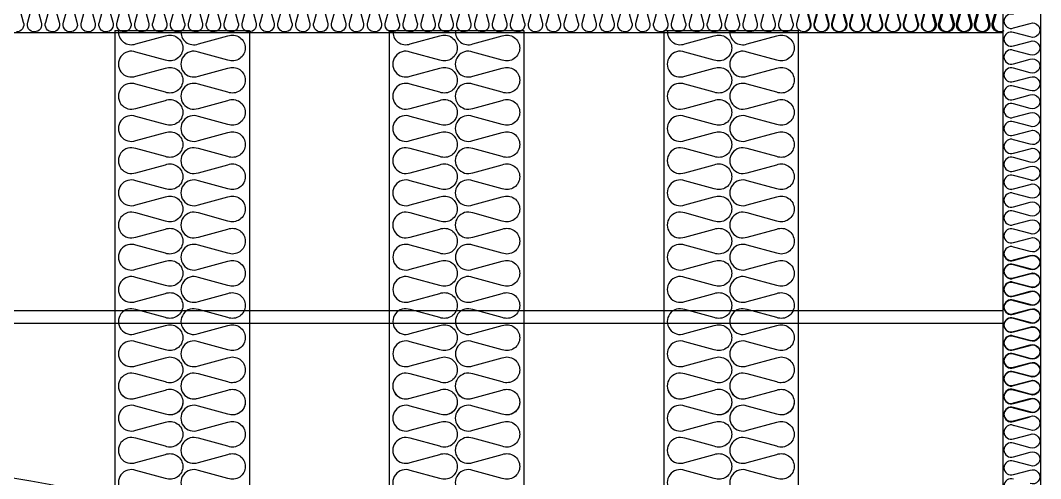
# Model space of a CAD drawing. Header units: millimetres. Extents: x 2911 to 32318, y 2586 to 23381.
# Drawn here: x 8752 to 9889, y 11772 to 12283 of the extents above; entities that cross this region are included whole.
import ezdxf

# ---------------------------------------------------------------- set-up
doc = ezdxf.new("R2010")
doc.units = ezdxf.units.MM
doc.linetypes.add('HIDDEN', pattern=[0.375, 0.25, -0.125])
for name, color, linetype in [('SMS', 220, 'Continuous'), ('냉각탑', 4, 'Continuous'), ('숨은선', 5, 'HIDDEN')]:
    doc.layers.add(name, color=color, linetype=linetype)

# ---------------------------------------------------------------- blocks, each defined once
blk = doc.blocks.new('A$C1FB73ED1')
blk.add_circle((1280, 1280), 1280)
blk = doc.blocks.new('3')
at = {"color": 7}
for p, q in [((9847.4, 12311.1), (9847.4, 9391.1)), ((9889.4, 12311.1), (9889.4, 9311.1)), ((9847.4, 12269.1), (7231.4, 12269.1)), ((8857.2, 12271.8), (8857.2, 9311.1)), ((9007.2, 12271.8), (9007.2, 9311.1)), ((9163.2, 12271.8), (9163.2, 9311.1)), ((9313.2, 12271.8), (9313.2, 9311.1)), ((9469.2, 12271.8), (9469.2, 9311.1)), ((9619.2, 12271.8), (9619.2, 9311.1))]:
    blk.add_line(p, q, dxfattribs=at)
for p, q in [((9889.4, 12311.1), (9889.4, 9311.1)), ((8857.2, 12271.8), (9007.2, 12271.8)), ((9163.2, 12271.8), (9313.2, 12271.8)), ((9469.2, 12271.8), (9619.2, 12271.8)), ((7441.5, 11959.6), (9847.4, 11959.6)), ((7380.6, 11945.5), (9847.4, 11945.5)), ((9889.1, 11945.5), (9889.4, 11945.5))]:
    blk.add_line(p, q)
at = {"ltscale": 500}
blk.add_lwpolyline([(7189.4, 12311.1), (9889.1, 12311.1), (9889.1, 9311.1), (7189.4, 9311.1)], close=True, dxfattribs=at)
at = {"layer": 'SMS', "color": 5}
for points in [[(9089.3, 12299.4), (9094.2, 12281.1, -0.524856), (9086.8, 12270.3, -0.524856), (9079.3, 12281.1), (9084.3, 12299.4, 1.449198)], [(9069.3, 12299.4), (9074.3, 12281.1, -0.524856), (9066.8, 12270.3, -0.524856), (9059.4, 12281.1), (9064.3, 12299.4, 1.449198)], [(9049.4, 12299.4), (9054.3, 12281.1, -0.524856), (9046.9, 12270.3, -0.524856), (9039.4, 12281.1), (9044.4, 12299.4, 1.449198)], [(9029.4, 12299.4), (9034.4, 12281.1, -0.524856), (9026.9, 12270.3, -0.524856), (9019.5, 12281.1), (9024.4, 12299.4, 1.449198)], [(9009.5, 12299.4), (9014.4, 12281.1, -0.524856), (9007, 12270.3, -0.524856), (8999.5, 12281.1), (9004.5, 12299.4, 1.449198)], [(8989.5, 12299.4), (8994.5, 12281.1, -0.524856), (8987, 12270.3, -0.524856), (8979.6, 12281.1), (8984.5, 12299.4, 1.449198)], [(8969.6, 12299.4), (8974.5, 12281.1, -0.524856), (8967.1, 12270.3, -0.524856), (8959.6, 12281.1), (8964.6, 12299.4, 1.449198)], [(8949.6, 12299.4), (8954.6, 12281.1, -0.524856), (8947.1, 12270.3, -0.524856), (8939.7, 12281.1), (8944.6, 12299.4, 1.449198)], [(8929.7, 12299.4), (8934.6, 12281.1, -0.524856), (8927.2, 12270.3, -0.524856), (8919.7, 12281.1), (8924.7, 12299.4, 1.449198)], [(8909.7, 12299.4), (8914.7, 12281.1, -0.524856), (8907.2, 12270.3, -0.524856), (8899.8, 12281.1), (8904.7, 12299.4, 1.449198)], [(8889.8, 12299.4), (8894.7, 12281.1, -0.524856), (8887.3, 12270.3, -0.524856), (8879.8, 12281.1), (8884.8, 12299.4, 1.449198)], [(8869.8, 12299.4), (8874.8, 12281.1, -0.524856), (8867.3, 12270.3, -0.524856), (8859.9, 12281.1), (8864.8, 12299.4, 1.449198)], [(8849.9, 12299.4), (8854.8, 12281.1, -0.524856), (8847.4, 12270.3, -0.524856), (8839.9, 12281.1), (8844.9, 12299.4, 1.449198)], [(8829.9, 12299.4), (8834.9, 12281.1, -0.524856), (8827.4, 12270.3, -0.524856), (8820, 12281.1), (8824.9, 12299.4, 1.449198)], [(8810, 12299.4), (8814.9, 12281.1, -0.524856), (8807.5, 12270.3, -0.524856), (8800, 12281.1), (8805, 12299.4, 1.449198)], [(8790, 12299.4), (8795, 12281.1, -0.524856), (8787.5, 12270.3, -0.524856), (8780.1, 12281.1), (8785, 12299.4, 1.449198)], [(8770.1, 12299.4), (8775, 12281.1, -0.524856), (8767.6, 12270.3, -0.524856), (8760.1, 12281.1), (8765.1, 12299.4, 1.449198)], [(8750.1, 12299.4), (8755.1, 12281.1, -0.524856), (8747.6, 12270.3, -0.524856)], [(9667.8, 12299.4), (9672.8, 12281.1, -0.524856), (9665.3, 12270.3, -0.524856), (9657.9, 12281.1), (9662.8, 12299.4, 1.449198)], [(9647.9, 12299.4), (9652.8, 12281.1, -0.524856), (9645.4, 12270.3, -0.524856), (9637.9, 12281.1), (9642.9, 12299.4, 1.449198)], [(9627.9, 12299.4), (9632.9, 12281.1, -0.524856), (9625.4, 12270.3, -0.524856), (9618, 12281.1), (9622.9, 12299.4, 1.449198)], [(9608, 12299.4), (9612.9, 12281.1, -0.524856), (9605.5, 12270.3, -0.524856), (9598, 12281.1), (9603, 12299.4, 1.449198)], [(9588, 12299.4), (9593, 12281.1, -0.524856), (9585.5, 12270.3, -0.524856), (9578.1, 12281.1), (9583, 12299.4, 1.449198)], [(9568.1, 12299.4), (9573, 12281.1, -0.524856), (9565.6, 12270.3, -0.524856), (9558.1, 12281.1), (9563.1, 12299.4, 1.449198)], [(9548.1, 12299.4), (9553.1, 12281.1, -0.524856), (9545.6, 12270.3, -0.524856), (9538.2, 12281.1), (9543.1, 12299.4, 1.449198)], [(9528.2, 12299.4), (9533.1, 12281.1, -0.524856), (9525.7, 12270.3, -0.524856), (9518.2, 12281.1), (9523.2, 12299.4, 1.449198)], [(9508.2, 12299.4), (9513.2, 12281.1, -0.524856), (9505.7, 12270.3, -0.524856), (9498.3, 12281.1), (9503.2, 12299.4, 1.449198)], [(9488.3, 12299.4), (9493.2, 12281.1, -0.524856), (9485.8, 12270.3, -0.524856), (9478.3, 12281.1), (9483.3, 12299.4, 1.449198)], [(9468.3, 12299.4), (9473.3, 12281.1, -0.524856), (9465.8, 12270.3, -0.524856), (9458.4, 12281.1), (9463.3, 12299.4, 1.449198)], [(9448.4, 12299.4), (9453.3, 12281.1, -0.524856), (9445.9, 12270.3, -0.524856), (9438.4, 12281.1), (9443.4, 12299.4, 1.449198)], [(9428.4, 12299.4), (9433.4, 12281.1, -0.524856), (9425.9, 12270.3, -0.524856), (9418.5, 12281.1), (9423.4, 12299.4, 1.449198)], [(9408.5, 12299.4), (9413.4, 12281.1, -0.524856), (9406, 12270.3, -0.524856), (9398.5, 12281.1), (9403.5, 12299.4, 1.449198)], [(9388.5, 12299.4), (9393.5, 12281.1, -0.524856), (9386, 12270.3, -0.524856), (9378.6, 12281.1), (9383.5, 12299.4, 1.449198)], [(9368.6, 12299.4), (9373.5, 12281.1, -0.524856), (9366.1, 12270.3, -0.524856), (9358.6, 12281.1), (9363.6, 12299.4, 1.449198)], [(9348.6, 12299.4), (9353.6, 12281.1, -0.524856), (9346.1, 12270.3, -0.524856), (9338.7, 12281.1), (9343.6, 12299.4, 1.449198)], [(9328.7, 12299.4), (9333.6, 12281.1, -0.524856), (9326.2, 12270.3, -0.524856), (9318.7, 12281.1), (9323.7, 12299.4, 1.449198)], [(9308.7, 12299.4), (9313.7, 12281.1, -0.524856), (9306.2, 12270.3, -0.524856), (9298.8, 12281.1), (9303.7, 12299.4, 1.449198)], [(9288.8, 12299.4), (9293.7, 12281.1, -0.524856), (9286.3, 12270.3, -0.524856), (9278.8, 12281.1), (9283.8, 12299.4, 1.449198)], [(9268.8, 12299.4), (9273.8, 12281.1, -0.524856), (9266.3, 12270.3, -0.524856), (9258.9, 12281.1), (9263.8, 12299.4, 1.449198)], [(9248.9, 12299.4), (9253.8, 12281.1, -0.524856), (9246.4, 12270.3, -0.524856), (9238.9, 12281.1), (9243.9, 12299.4, 1.449198)], [(9228.9, 12299.4), (9233.9, 12281.1, -0.524856), (9226.4, 12270.3, -0.524856), (9219, 12281.1), (9223.9, 12299.4, 1.449198)], [(9209, 12299.4), (9213.9, 12281.1, -0.524856), (9206.5, 12270.3, -0.524856), (9199, 12281.1), (9204, 12299.4, 1.449198)], [(9189, 12299.4), (9194, 12281.1, -0.524856), (9186.5, 12270.3, -0.524856), (9179.1, 12281.1), (9184, 12299.4, 1.449198)], [(9169.1, 12299.4), (9174, 12281.1, -0.524856), (9166.6, 12270.3, -0.524856), (9159.1, 12281.1), (9164.1, 12299.4, 1.449198)], [(9149.1, 12299.4), (9154.1, 12281.1, -0.524856), (9146.6, 12270.3, -0.524856), (9139.2, 12281.1), (9144.1, 12299.4, 1.449198)], [(9129.2, 12299.4), (9134.1, 12281.1, -0.524856), (9126.7, 12270.3, -0.524856), (9119.2, 12281.1), (9124.2, 12299.4, 1.449198)], [(9109.2, 12299.4), (9114.2, 12281.1, -0.524856), (9106.7, 12270.3, -0.524856), (9099.3, 12281.1), (9104.2, 12299.4, 1.449198)], [(9089.3, 12299.4), (9094.2, 12281.1, -0.524856), (9086.8, 12270.3, -0.417249), (9078.8, 12278.3)], [(9848.5, 12271.6, -0.144343), (9844.1, 12270.3, -0.524856), (9836.7, 12281.1), (9841.6, 12299.4, 1.449198)], [(9826.7, 12299.4), (9831.6, 12281.1, -0.524856), (9824.2, 12270.3, -0.524856), (9816.7, 12281.1), (9821.7, 12299.4, 1.449198)], [(9806.7, 12299.4), (9811.7, 12281.1, -0.524856), (9804.2, 12270.3, -0.524856), (9796.8, 12281.1), (9801.7, 12299.4, 1.449198)], [(9786.8, 12299.4), (9791.7, 12281.1, -0.524856), (9784.3, 12270.3, -0.524856), (9776.8, 12281.1), (9781.8, 12299.4, 1.449198)], [(9766.8, 12299.4), (9771.8, 12281.1, -0.524856), (9764.3, 12270.3, -0.524856), (9756.9, 12281.1), (9761.8, 12299.4, 1.449198)], [(9746.9, 12299.4), (9751.8, 12281.1, -0.524856), (9744.4, 12270.3, -0.524856), (9736.9, 12281.1), (9741.9, 12299.4, 1.449198)], [(9726.9, 12299.4), (9731.9, 12281.1, -0.524856), (9724.4, 12270.3, -0.524856), (9717, 12281.1), (9721.9, 12299.4, 1.449198)], [(9707, 12299.4), (9711.9, 12281.1, -0.524856), (9704.5, 12270.3, -0.524856), (9697, 12281.1), (9702, 12299.4, 1.449198)], [(9687, 12299.4), (9692, 12281.1, -0.524856), (9684.5, 12270.3, -0.524856), (9677.1, 12281.1), (9682, 12299.4, 1.449198)], [(9667.1, 12299.4), (9672, 12281.1, -0.524856), (9664.6, 12270.3, -0.524856), (9657.1, 12281.1), (9662.1, 12299.4, 1.449198)], [(9647.1, 12299.4), (9652.1, 12281.1, -0.524856), (9644.6, 12270.3, -0.524856), (9637.2, 12281.1), (9642.1, 12299.4, 1.449198)], [(9627.2, 12299.4), (9632.1, 12281.1, -0.509959), (9625.1, 12270.3, -0.509959)], [(9847.4, 12270.7, -0.079278), (9844.9, 12270.3, -0.524856), (9837.4, 12281.1), (9842.4, 12299.4, 1.449198)], [(9827.4, 12299.4), (9832.4, 12281.1, -0.524856), (9824.9, 12270.3, -0.524856), (9817.5, 12281.1), (9822.4, 12299.4, 1.449198)], [(9807.5, 12299.4), (9812.4, 12281.1, -0.524856), (9805, 12270.3, -0.524856), (9797.5, 12281.1), (9802.5, 12299.4, 1.449198)], [(9787.5, 12299.4), (9792.5, 12281.1, -0.524856), (9785, 12270.3, -0.524856), (9777.6, 12281.1), (9782.5, 12299.4, 1.449198)], [(9767.6, 12299.4), (9772.5, 12281.1, -0.524856), (9765.1, 12270.3, -0.524856), (9757.6, 12281.1), (9762.6, 12299.4, 1.449198)], [(9747.6, 12299.4), (9752.6, 12281.1, -0.524856), (9745.1, 12270.3, -0.524856), (9737.7, 12281.1), (9742.6, 12299.4, 1.449198)], [(9727.7, 12299.4), (9732.6, 12281.1, -0.524856), (9725.2, 12270.3, -0.524856), (9717.7, 12281.1), (9722.7, 12299.4, 1.449198)], [(9707.7, 12299.4), (9712.7, 12281.1, -0.524856), (9705.2, 12270.3, -0.524856), (9697.8, 12281.1), (9702.7, 12299.4, 1.449198)], [(9687.8, 12299.4), (9692.7, 12281.1, -0.524856), (9685.3, 12270.3, -0.524856), (9677.8, 12281.1), (9682.8, 12299.4, 1.449198)], [(9667.8, 12299.4), (9672.8, 12281.1, -0.524856), (9665.3, 12270.3, -0.417249), (9657.3, 12278.3)], [(9847.4, 12271.3, -0.131401), (9843.4, 12270.3, -0.524856), (9835.9, 12281.1), (9840.9, 12299.4, 1.449198), (9825.9, 12299.4), (9830.9, 12281.1, -0.524856), (9823.4, 12270.3, -0.524856), (9816, 12281.1), (9820.9, 12299.4, 1.449198), (9806, 12299.4), (9810.9, 12281.1, -0.524856), (9803.5, 12270.3, -0.524856), (9796, 12281.1), (9801, 12299.4, 1.449198), (9786, 12299.4), (9791, 12281.1, -0.524856), (9783.5, 12270.3, -0.524856), (9776.1, 12281.1), (9781, 12299.4, 1.449198), (9766.1, 12299.4), (9771, 12281.1, -0.524856), (9763.6, 12270.3, -0.000049), (9764.2, 12270.3, -0.000049)], [(9859.3, 12289.6, 0.524856), (9848.5, 12282.2, 0.524856), (9859.3, 12274.7), (9877.6, 12279.7, -1.449198), (9877.6, 12264.7), (9859.3, 12269.7, 0.524856), (9848.5, 12262.2, 0.524856), (9859.3, 12254.8), (9877.6, 12259.7, -1.449198), (9877.6, 12244.8), (9859.3, 12249.7, 0.524856), (9848.5, 12242.3, 0.524856), (9859.3, 12234.8), (9877.6, 12239.8, -1.449198), (9877.6, 12224.8), (9859.3, 12229.8, 0.524856), (9848.5, 12222.3, 0.524856), (9859.3, 12214.9), (9877.6, 12219.8, -1.449198), (9877.6, 12204.9), (9859.3, 12209.8, 0.524856), (9848.5, 12202.4, 0.524856), (9859.3, 12194.9), (9877.6, 12199.9, -1.449198), (9877.6, 12184.9), (9859.3, 12189.9, 0.524856), (9848.5, 12182.4, 0.524856), (9859.3, 12175), (9877.6, 12179.9, -1.449198), (9877.6, 12165), (9859.3, 12169.9, 0.524856), (9848.5, 12162.5, 0.524856), (9859.3, 12155), (9877.6, 12160, -1.449198), (9877.6, 12145), (9859.3, 12150, 0.524856), (9848.5, 12142.5, 0.524856), (9859.3, 12135.1), (9877.6, 12140, -1.449198), (9877.6, 12125.1), (9859.3, 12130, 0.524856), (9848.5, 12122.6, 0.524856), (9859.3, 12115.1), (9877.6, 12120.1, -1.449198), (9877.6, 12105.1), (9859.3, 12110.1, 0.524856), (9848.5, 12102.6, 0.417249), (9856.6, 12094.6)], [(9847.4, 12271, -0.10467), (9844.1, 12270.3, -0.417249), (9836.1, 12278.3)], [(8861.3, 12271.8, 0.560142), (8880.6, 12256.9), (8913.5, 12265.8, -0.524856), (8933, 12252.3, -0.524856), (8913.5, 12238.9), (8880.6, 12247.8, 1.449198), (8880.6, 12220.9), (8913.5, 12229.8, -0.524856), (8933, 12216.4, -0.524856), (8913.5, 12203), (8880.6, 12211.9, 1.449198), (8880.6, 12185), (8913.5, 12193.9, -0.524856), (8933, 12180.5, -0.524856), (8913.5, 12167.1), (8880.6, 12176, 1.449198), (8880.6, 12149.1), (8913.5, 12158, -0.524856), (8933, 12144.6, -0.524856), (8913.5, 12131.2), (8880.6, 12140.1, 1.449198), (8880.6, 12113.2), (8913.5, 12122.1, -0.524856), (8933, 12108.7, -0.524856), (8913.5, 12095.3), (8880.6, 12104.2, 1.449198), (8880.6, 12077.3), (8913.5, 12086.2, -0.524856), (8933, 12072.8, -0.524856), (8913.5, 12059.3), (8880.6, 12068.3, 1.449198), (8880.6, 12041.4), (8913.5, 12050.3, -0.524856), (8933, 12036.9, -0.524856), (8913.5, 12023.4), (8880.6, 12032.3, 1.449198), (8880.6, 12005.5), (8913.5, 12014.4, -0.524856), (8933, 12001, -0.524856), (8913.5, 11987.5), (8880.6, 11996.4, 1.449198), (8880.6, 11969.6), (8913.5, 11978.5, -0.524856), (8933, 11965, -0.524856), (8913.5, 11951.6), (8880.6, 11960.5, 1.449198), (8880.6, 11933.7), (8913.5, 11942.6, -0.524856), (8933, 11929.1, -0.524856), (8913.5, 11915.7), (8880.6, 11924.6, 1.449198), (8880.6, 11897.8), (8913.5, 11906.7, -0.524856), (8933, 11893.2, -0.524856), (8913.5, 11879.8), (8880.6, 11888.7, 1.449198), (8880.6, 11861.8), (8913.5, 11870.7, -0.524856), (8933, 11857.3, -0.417249), (8918.5, 11843)], [(8930.9, 12271.8, 0.560142), (8950.3, 12256.9), (8983.2, 12265.8, -0.524856), (9002.6, 12252.3, -0.524856), (8983.2, 12238.9), (8950.3, 12247.8, 1.449198), (8950.3, 12220.9), (8983.2, 12229.8, -0.524856), (9002.6, 12216.4, -0.524856), (8983.2, 12203), (8950.3, 12211.9, 1.449198), (8950.3, 12185), (8983.2, 12193.9, -0.524856), (9002.6, 12180.5, -0.524856), (8983.2, 12167.1), (8950.3, 12176, 1.449198), (8950.3, 12149.1), (8983.2, 12158, -0.524856), (9002.6, 12144.6, -0.524856), (8983.2, 12131.2), (8950.3, 12140.1, 1.449198), (8950.3, 12113.2), (8983.2, 12122.1, -0.524856), (9002.6, 12108.7, -0.524856), (8983.2, 12095.3), (8950.3, 12104.2, 1.449198), (8950.3, 12077.3), (8983.2, 12086.2, -0.524856), (9002.6, 12072.8, -0.524856), (8983.2, 12059.3), (8950.3, 12068.3, 1.449198), (8950.3, 12041.4), (8983.2, 12050.3, -0.524856), (9002.6, 12036.9, -0.524856), (8983.2, 12023.4), (8950.3, 12032.3, 1.449198), (8950.3, 12005.5), (8983.2, 12014.4, -0.524856), (9002.6, 12001, -0.524856), (8983.2, 11987.5), (8950.3, 11996.4, 1.449198), (8950.3, 11969.6), (8983.2, 11978.5, -0.524856), (9002.6, 11965, -0.524856), (8983.2, 11951.6), (8950.3, 11960.5, 1.449198), (8950.3, 11933.7), (8983.2, 11942.6, -0.524856), (9002.6, 11929.1, -0.524856), (8983.2, 11915.7), (8950.3, 11924.6, 1.449198), (8950.3, 11897.8), (8983.2, 11906.7, -0.524856), (9002.6, 11893.2, -0.524856), (8983.2, 11879.8), (8950.3, 11888.7, 1.449198), (8950.3, 11861.8), (8983.2, 11870.7, -0.524856), (9002.6, 11857.3, -0.417249), (8988.1, 11843)], [(9167.3, 12271.8, 0.560142), (9186.6, 12256.9), (9219.5, 12265.8, -0.524856), (9239, 12252.3, -0.524856), (9219.5, 12238.9), (9186.6, 12247.8, 1.449198), (9186.6, 12220.9), (9219.5, 12229.8, -0.524856), (9239, 12216.4, -0.524856), (9219.5, 12203), (9186.6, 12211.9, 1.449198), (9186.6, 12185), (9219.5, 12193.9, -0.524856), (9239, 12180.5, -0.524856), (9219.5, 12167.1), (9186.6, 12176, 1.449198), (9186.6, 12149.1), (9219.5, 12158, -0.524856), (9239, 12144.6, -0.524856), (9219.5, 12131.2), (9186.6, 12140.1, 1.449198), (9186.6, 12113.2), (9219.5, 12122.1, -0.524856), (9239, 12108.7, -0.524856), (9219.5, 12095.3), (9186.6, 12104.2, 1.449198), (9186.6, 12077.3), (9219.5, 12086.2, -0.524856), (9239, 12072.8, -0.524856), (9219.5, 12059.3), (9186.6, 12068.3, 1.449198), (9186.6, 12041.4), (9219.5, 12050.3, -0.524856), (9239, 12036.9, -0.524856), (9219.5, 12023.4), (9186.6, 12032.3, 1.449198), (9186.6, 12005.5), (9219.5, 12014.4, -0.524856), (9239, 12001, -0.524856), (9219.5, 11987.5), (9186.6, 11996.4, 1.449198), (9186.6, 11969.6), (9219.5, 11978.5, -0.524856), (9239, 11965, -0.524856), (9219.5, 11951.6), (9186.6, 11960.5, 1.449198), (9186.6, 11933.7), (9219.5, 11942.6, -0.524856), (9239, 11929.1, -0.524856), (9219.5, 11915.7), (9186.6, 11924.6, 1.449198), (9186.6, 11897.8), (9219.5, 11906.7, -0.524856), (9239, 11893.2, -0.524856), (9219.5, 11879.8), (9186.6, 11888.7, 1.449198), (9186.6, 11861.8), (9219.5, 11870.7, -0.524856), (9239, 11857.3, -0.417249), (9224.5, 11843)], [(9236.9, 12271.8, 0.560142), (9256.3, 12256.9), (9289.2, 12265.8, -0.524856), (9308.6, 12252.3, -0.524856), (9289.2, 12238.9), (9256.3, 12247.8, 1.449198), (9256.3, 12220.9), (9289.2, 12229.8, -0.524856), (9308.6, 12216.4, -0.524856), (9289.2, 12203), (9256.3, 12211.9, 1.449198), (9256.3, 12185), (9289.2, 12193.9, -0.524856), (9308.6, 12180.5, -0.524856), (9289.2, 12167.1), (9256.3, 12176, 1.449198), (9256.3, 12149.1), (9289.2, 12158, -0.524856), (9308.6, 12144.6, -0.524856), (9289.2, 12131.2), (9256.3, 12140.1, 1.449198), (9256.3, 12113.2), (9289.2, 12122.1, -0.524856), (9308.6, 12108.7, -0.524856), (9289.2, 12095.3), (9256.3, 12104.2, 1.449198), (9256.3, 12077.3), (9289.2, 12086.2, -0.524856), (9308.6, 12072.8, -0.524856), (9289.2, 12059.3), (9256.3, 12068.3, 1.449198), (9256.3, 12041.4), (9289.2, 12050.3, -0.524856), (9308.6, 12036.9, -0.524856), (9289.2, 12023.4), (9256.3, 12032.3, 1.449198), (9256.3, 12005.5), (9289.2, 12014.4, -0.524856), (9308.6, 12001, -0.524856), (9289.2, 11987.5), (9256.3, 11996.4, 1.449198), (9256.3, 11969.6), (9289.2, 11978.5, -0.524856), (9308.6, 11965, -0.524856), (9289.2, 11951.6), (9256.3, 11960.5, 1.449198), (9256.3, 11933.7), (9289.2, 11942.6, -0.524856), (9308.6, 11929.1, -0.524856), (9289.2, 11915.7), (9256.3, 11924.6, 1.449198), (9256.3, 11897.8), (9289.2, 11906.7, -0.524856), (9308.6, 11893.2, -0.524856), (9289.2, 11879.8), (9256.3, 11888.7, 1.449198), (9256.3, 11861.8), (9289.2, 11870.7, -0.524856), (9308.6, 11857.3, -0.417249), (9294.1, 11843)], [(9473.3, 12271.8, 0.560142), (9492.6, 12256.9), (9525.5, 12265.8, -0.524856), (9545, 12252.3, -0.524856), (9525.5, 12238.9), (9492.6, 12247.8, 1.449198), (9492.6, 12220.9), (9525.5, 12229.8, -0.524856), (9545, 12216.4, -0.524856), (9525.5, 12203), (9492.6, 12211.9, 1.449198), (9492.6, 12185), (9525.5, 12193.9, -0.524856), (9545, 12180.5, -0.524856), (9525.5, 12167.1), (9492.6, 12176, 1.449198), (9492.6, 12149.1), (9525.5, 12158, -0.524856), (9545, 12144.6, -0.524856), (9525.5, 12131.2), (9492.6, 12140.1, 1.449198), (9492.6, 12113.2), (9525.5, 12122.1, -0.524856), (9545, 12108.7, -0.524856), (9525.5, 12095.3), (9492.6, 12104.2, 1.449198), (9492.6, 12077.3), (9525.5, 12086.2, -0.524856), (9545, 12072.8, -0.524856), (9525.5, 12059.3), (9492.6, 12068.3, 1.449198), (9492.6, 12041.4), (9525.5, 12050.3, -0.524856), (9545, 12036.9, -0.524856), (9525.5, 12023.4), (9492.6, 12032.3, 1.449198), (9492.6, 12005.5), (9525.5, 12014.4, -0.524856), (9545, 12001, -0.524856), (9525.5, 11987.5), (9492.6, 11996.4, 1.449198), (9492.6, 11969.6), (9525.5, 11978.5, -0.524856), (9545, 11965, -0.524856), (9525.5, 11951.6), (9492.6, 11960.5, 1.449198), (9492.6, 11933.7), (9525.5, 11942.6, -0.524856), (9545, 11929.1, -0.524856), (9525.5, 11915.7), (9492.6, 11924.6, 1.449198), (9492.6, 11897.8), (9525.5, 11906.7, -0.524856), (9545, 11893.2, -0.524856), (9525.5, 11879.8), (9492.6, 11888.7, 1.449198), (9492.6, 11861.8), (9525.5, 11870.7, -0.524856), (9545, 11857.3, -0.417249), (9530.5, 11843)], [(9542.9, 12271.8, 0.560142), (9562.3, 12256.9), (9595.2, 12265.8, -0.524856), (9614.6, 12252.3, -0.524856), (9595.2, 12238.9), (9562.3, 12247.8, 1.449198), (9562.3, 12220.9), (9595.2, 12229.8, -0.524856), (9614.6, 12216.4, -0.524856), (9595.2, 12203), (9562.3, 12211.9, 1.449198), (9562.3, 12185), (9595.2, 12193.9, -0.524856), (9614.6, 12180.5, -0.524856), (9595.2, 12167.1), (9562.3, 12176, 1.449198), (9562.3, 12149.1), (9595.2, 12158, -0.524856), (9614.6, 12144.6, -0.524856), (9595.2, 12131.2), (9562.3, 12140.1, 1.449198), (9562.3, 12113.2), (9595.2, 12122.1, -0.524856), (9614.6, 12108.7, -0.524856), (9595.2, 12095.3), (9562.3, 12104.2, 1.449198), (9562.3, 12077.3), (9595.2, 12086.2, -0.524856), (9614.6, 12072.8, -0.524856), (9595.2, 12059.3), (9562.3, 12068.3, 1.449198), (9562.3, 12041.4), (9595.2, 12050.3, -0.524856), (9614.6, 12036.9, -0.524856), (9595.2, 12023.4), (9562.3, 12032.3, 1.449198), (9562.3, 12005.5), (9595.2, 12014.4, -0.524856), (9614.6, 12001, -0.524856), (9595.2, 11987.5), (9562.3, 11996.4, 1.449198), (9562.3, 11969.6), (9595.2, 11978.5, -0.524856), (9614.6, 11965, -0.524856), (9595.2, 11951.6), (9562.3, 11960.5, 1.449198), (9562.3, 11933.7), (9595.2, 11942.6, -0.524856), (9614.6, 11929.1, -0.524856), (9595.2, 11915.7), (9562.3, 11924.6, 1.449198), (9562.3, 11897.8), (9595.2, 11906.7, -0.524856), (9614.6, 11893.2, -0.524856), (9595.2, 11879.8), (9562.3, 11888.7, 1.449198), (9562.3, 11861.8), (9595.2, 11870.7, -0.524856), (9614.6, 11857.3, -0.417249), (9600.1, 11843)], [(9624.7, 12270.3, -0.000017), (9624.9, 12270.3)], [(9888.3, 12111.1, -0.468181), (9877.6, 12105.1), (9859.3, 12110.1, 0.524856), (9848.5, 12102.6, 0.524856), (9859.3, 12095.2), (9877.6, 12100.1, -1.449198), (9877.6, 12085.2), (9859.3, 12090.1, 0.524856), (9848.5, 12082.7, 0.524856), (9859.3, 12075.2), (9877.6, 12080.2, -1.449198), (9877.6, 12065.2), (9859.3, 12070.2, 0.524856), (9848.5, 12062.7, 0.524856), (9859.3, 12055.3), (9877.6, 12060.2, -1.449198), (9877.6, 12045.3), (9859.3, 12050.2, 0.524856), (9848.5, 12042.8, 0.524856), (9859.3, 12035.3), (9877.6, 12040.3, -1.449198), (9877.6, 12025.3), (9859.3, 12030.3, 0.524856), (9848.5, 12022.8, 0.524856), (9859.3, 12015.4), (9877.6, 12020.3, -1.449198), (9877.6, 12005.4), (9859.3, 12010.3, 0.524856), (9848.5, 12002.9, 0.524856), (9859.3, 11995.4), (9877.6, 12000.4, -1.449198), (9877.6, 11985.4), (9859.3, 11990.4, 0.524856), (9848.5, 11982.9, 0.524856), (9859.3, 11975.5), (9877.6, 11980.4, -1.449198), (9877.6, 11965.5), (9859.3, 11970.4, 0.524856), (9848.5, 11963, 0.524856), (9859.3, 11955.5), (9877.6, 11960.5, -1.449198), (9877.6, 11945.5), (9859.3, 11950.5, 0.524856), (9848.5, 11943, 0.524856), (9859.3, 11935.6), (9877.6, 11940.5, -1.449198), (9877.6, 11925.6), (9859.3, 11930.5, 0.524856), (9848.5, 11923.1, 0.524856), (9859.3, 11915.6), (9877.6, 11920.6, -1.449198), (9877.6, 11905.6), (9859.3, 11910.6, 0.524856), (9848.5, 11903.1, 0.524856), (9859.3, 11895.7), (9877.6, 11900.6, -1.449198), (9877.6, 11885.7), (9859.3, 11890.6, 0.524856), (9848.5, 11883.2, 0.524856), (9859.3, 11875.7), (9877.6, 11880.7, -1.449198), (9877.6, 11865.7), (9859.3, 11870.7, 0.524856), (9848.5, 11863.2, 0.524856), (9859.3, 11855.8), (9877.6, 11860.7, -1.449198), (9877.6, 11845.8), (9859.3, 11850.7, 0.524856), (9848.5, 11843.3, 0.524856), (9859.3, 11835.8), (9877.6, 11840.8, -0.000301), (9877.5, 11841.2, -0.000301)], [(9848.9, 12020.4, 0.00054), (9848.5, 12023.3, 0.524856), (9859.3, 12015.9), (9877.6, 12020.8, -1.449198), (9877.6, 12005.9), (9859.3, 12010.8, 0.524856), (9848.5, 12003.4, 0.524856), (9859.3, 11995.9), (9877.6, 12000.9, -1.449198), (9877.6, 11985.9), (9859.3, 11990.9, 0.524856), (9848.5, 11983.4, 0.524856), (9859.3, 11976), (9877.6, 11980.9, -1.449198), (9877.6, 11966), (9859.3, 11970.9, 0.524856), (9848.5, 11963.5, 0.524856), (9859.3, 11956), (9877.6, 11961, -1.449198), (9877.6, 11946), (9859.3, 11951, 0.524856), (9848.5, 11943.5, 0.524856), (9859.3, 11936.1), (9877.6, 11941, -1.449198), (9877.6, 11926.1), (9859.3, 11931, 0.524856), (9848.5, 11923.6, 0.524856), (9859.3, 11916.1), (9877.6, 11921.1, -1.449198), (9877.6, 11906.1), (9859.3, 11911.1, 0.524856), (9848.5, 11903.6, 0.524856), (9859.3, 11896.2), (9877.6, 11901.1, -1.449198), (9877.6, 11886.2), (9859.3, 11891.1, 0.524856), (9848.5, 11883.7, 0.524856), (9859.3, 11876.2), (9877.6, 11881.2, -1.449198), (9877.6, 11866.2), (9859.3, 11871.2, 0.524856), (9848.5, 11863.7, 0.524856), (9859.3, 11856.3), (9877.6, 11861.2, -1.449198), (9877.6, 11846.3), (9859.3, 11851.2, 0.524856), (9848.5, 11843.8, 0.524856), (9859.3, 11836.3), (9877.6, 11841.3, -1.449198), (9877.6, 11826.3), (9859.3, 11831.3, 0.524856), (9848.5, 11823.8, 0.524856), (9859.3, 11816.4), (9877.6, 11821.3, -1.449198), (9877.6, 11806.4), (9859.3, 11811.3, 0.524856), (9848.5, 11803.9, 0.524856), (9859.3, 11796.4), (9877.6, 11801.4, -1.449198), (9877.6, 11786.4), (9859.3, 11791.4, 0.524856), (9848.5, 11783.9, 0.524856), (9859.3, 11776.5), (9877.6, 11781.4, -1.449198), (9877.6, 11766.5)], [(9859.3, 11771.4, 0.524856), (9848.5, 11764, 0.524856)], [(9855.8, 11951, 0.000092), (9855.8, 11951.5, 0.000092)], [(9867.1, 11948.4, -0.000308), (9867.1, 11948.9, -0.000308)], [(9856.9, 11935, 0.000092), (9856.9, 11935.5, 0.000092)], [(9866.8, 11937.6, -0.000312), (9866.8, 11938.1, -0.000312)], [(9857.1, 11931, 0.000093), (9857.1, 11931.5, 0.000093)], [(9866.8, 11928.5, -0.000312), (9866.8, 11929, -0.000312)], [(9858, 11915.2, 0.000092), (9857.9, 11915.7, 0.000092)], [(9858.2, 11910.9, 0.000094), (9858.1, 11911.4, 0.000094)], [(9867.1, 11917.7, -0.000308), (9867.1, 11918.2, -0.000308)], [(9867.5, 11908.3, -0.000317), (9867.5, 11908.9, -0.000317)], [(9868.3, 11898.1, -0.000305), (9868.3, 11898.6, -0.000305)], [(9858.8, 11895.5, 0.000092), (9858.7, 11896, 0.000092)], [(9858.9, 11890.8, 0.000093), (9858.9, 11891.3, 0.000093)], [(9869.3, 11887.9, -0.000323), (9869.3, 11888.4, -0.000323)], [(9859.3, 11875.7, 0.000092), (9859.2, 11876.2, 0.000092)], [(9870.5, 11878.7, -0.000303), (9870.4, 11879.2, -0.000303)], [(8861.6, 11871.7, 0.446849), (8880.6, 11861.8), (8913.5, 11870.7, -0.524856), (8933, 11857.3, -0.524856), (8913.5, 11843.9), (8880.6, 11852.8, 1.449198), (8880.6, 11825.9), (8913.5, 11834.8, -0.524856), (8933, 11821.4, -0.524856), (8913.5, 11808), (8880.6, 11816.9, 1.449198), (8880.6, 11790), (8913.5, 11798.9, -0.524856), (8933, 11785.5, -0.524856), (8913.5, 11772.1), (8880.6, 11781, 1.449198), (8880.6, 11754.1)], [(8931.3, 11871.7, 0.446849), (8950.3, 11861.8), (8983.2, 11870.7, -0.524856), (9002.6, 11857.3, -0.524856), (8983.2, 11843.9), (8950.3, 11852.8, 1.449198), (8950.3, 11825.9), (8983.2, 11834.8, -0.524856), (9002.6, 11821.4, -0.524856), (8983.2, 11808), (8950.3, 11816.9, 1.449198), (8950.3, 11790), (8983.2, 11798.9, -0.524856), (9002.6, 11785.5, -0.524856), (8983.2, 11772.1), (8950.3, 11781, 1.449198), (8950.3, 11754.1)], [(9167.6, 11871.7, 0.446849), (9186.6, 11861.8), (9219.5, 11870.7, -0.524856), (9239, 11857.3, -0.524856), (9219.5, 11843.9), (9186.6, 11852.8, 1.449198), (9186.6, 11825.9), (9219.5, 11834.8, -0.524856), (9239, 11821.4, -0.524856), (9219.5, 11808), (9186.6, 11816.9, 1.449198), (9186.6, 11790), (9219.5, 11798.9, -0.524856), (9239, 11785.5, -0.524856), (9219.5, 11772.1), (9186.6, 11781, 1.449198), (9186.6, 11754.1)], [(9237.3, 11871.7, 0.446849), (9256.3, 11861.8), (9289.2, 11870.7, -0.524856), (9308.6, 11857.3, -0.524856), (9289.2, 11843.9), (9256.3, 11852.8, 1.449198), (9256.3, 11825.9), (9289.2, 11834.8, -0.524856), (9308.6, 11821.4, -0.524856), (9289.2, 11808), (9256.3, 11816.9, 1.449198), (9256.3, 11790), (9289.2, 11798.9, -0.524856), (9308.6, 11785.5, -0.524856), (9289.2, 11772.1), (9256.3, 11781, 1.449198), (9256.3, 11754.1)], [(9473.6, 11871.7, 0.446849), (9492.6, 11861.8), (9525.5, 11870.7, -0.524856), (9545, 11857.3, -0.524856), (9525.5, 11843.9), (9492.6, 11852.8, 1.449198), (9492.6, 11825.9), (9525.5, 11834.8, -0.524856), (9545, 11821.4, -0.524856), (9525.5, 11808), (9492.6, 11816.9, 1.449198), (9492.6, 11790), (9525.5, 11798.9, -0.524856), (9545, 11785.5, -0.524856), (9525.5, 11772.1), (9492.6, 11781, 1.449198), (9492.6, 11754.1)], [(9543.3, 11871.7, 0.446849), (9562.3, 11861.8), (9595.2, 11870.7, -0.524856), (9614.6, 11857.3, -0.524856), (9595.2, 11843.9), (9562.3, 11852.8, 1.449198), (9562.3, 11825.9), (9595.2, 11834.8, -0.524856), (9614.6, 11821.4, -0.524856), (9595.2, 11808), (9562.3, 11816.9, 1.449198), (9562.3, 11790), (9595.2, 11798.9, -0.524856), (9614.6, 11785.5, -0.524856), (9595.2, 11772.1), (9562.3, 11781, 1.449198), (9562.3, 11754.1)], [(9859.3, 11870.7, 0.000093), (9859.3, 11871.2, 0.000093)], [(9872.3, 11867.2, -0.000331), (9872.2, 11867.7, -0.000331)], [(9859.5, 11855.8, 0.000093), (9859.5, 11856.3, 0.000093)], [(9873.6, 11859.6, -0.000302), (9873.5, 11860.1, -0.000302)], [(9859.5, 11850.7, 0.000093), (9859.5, 11851.2, 0.000093)], [(9876.4, 11846.1, -0.000339), (9876.2, 11846.6)], [(9859.4, 11831.3), (9859.3, 11830.8, 0.000092), (9859.3, 11831.3, 0.000092)], [(9859.4, 11835.8, 0.000093), (9859.4, 11836.3, 0.000093)]]:
    blk.add_lwpolyline(points, format="xyb", dxfattribs=at)
for points in [[(9870.3, 11948), (9870.2, 11947.5)], [(9869.4, 11938.8), (9869.4, 11938.3)], [(9868.5, 11928.5), (9868.4, 11928.1)], [(9867.5, 11918.3), (9867.5, 11917.8)], [(9866.6, 11909.1), (9866.6, 11908.6)], [(9864.8, 11889.6), (9864.8, 11889.1)], [(9865.6, 11897.9), (9865.5, 11897.3)], [(9863.7, 11877.4), (9863.6, 11876.9)], [(9863, 11870.2), (9863, 11869.7)], [(9861.8, 11856.9), (9861.7, 11856.4)], [(9861.2, 11850.7), (9861.1, 11850.2)], [(9859.8, 11836.4), (9859.8, 11835.9)]]:
    blk.add_lwpolyline(points, dxfattribs=at)
at = {"layer": '숨은선', "ltscale": 4}
blk.add_lwpolyline([(9809.3, 12271.1, 0.005236), (9809.5, 12271.1, 0.005236)], format="xyb", dxfattribs=at)
at = {"layer": '냉각탑', "xscale": 0.7829768747821867, "yscale": 0.7829768747821867, "zscale": 0.7829768747821867}
blk.add_blockref('A$C1FB73ED1', (7584, 9780.8), dxfattribs=at)

msp = doc.modelspace()

# ---------------------------------------------------------------- block references
msp.add_blockref('3', (0, 0))

doc.saveas('drawing.dxf')
